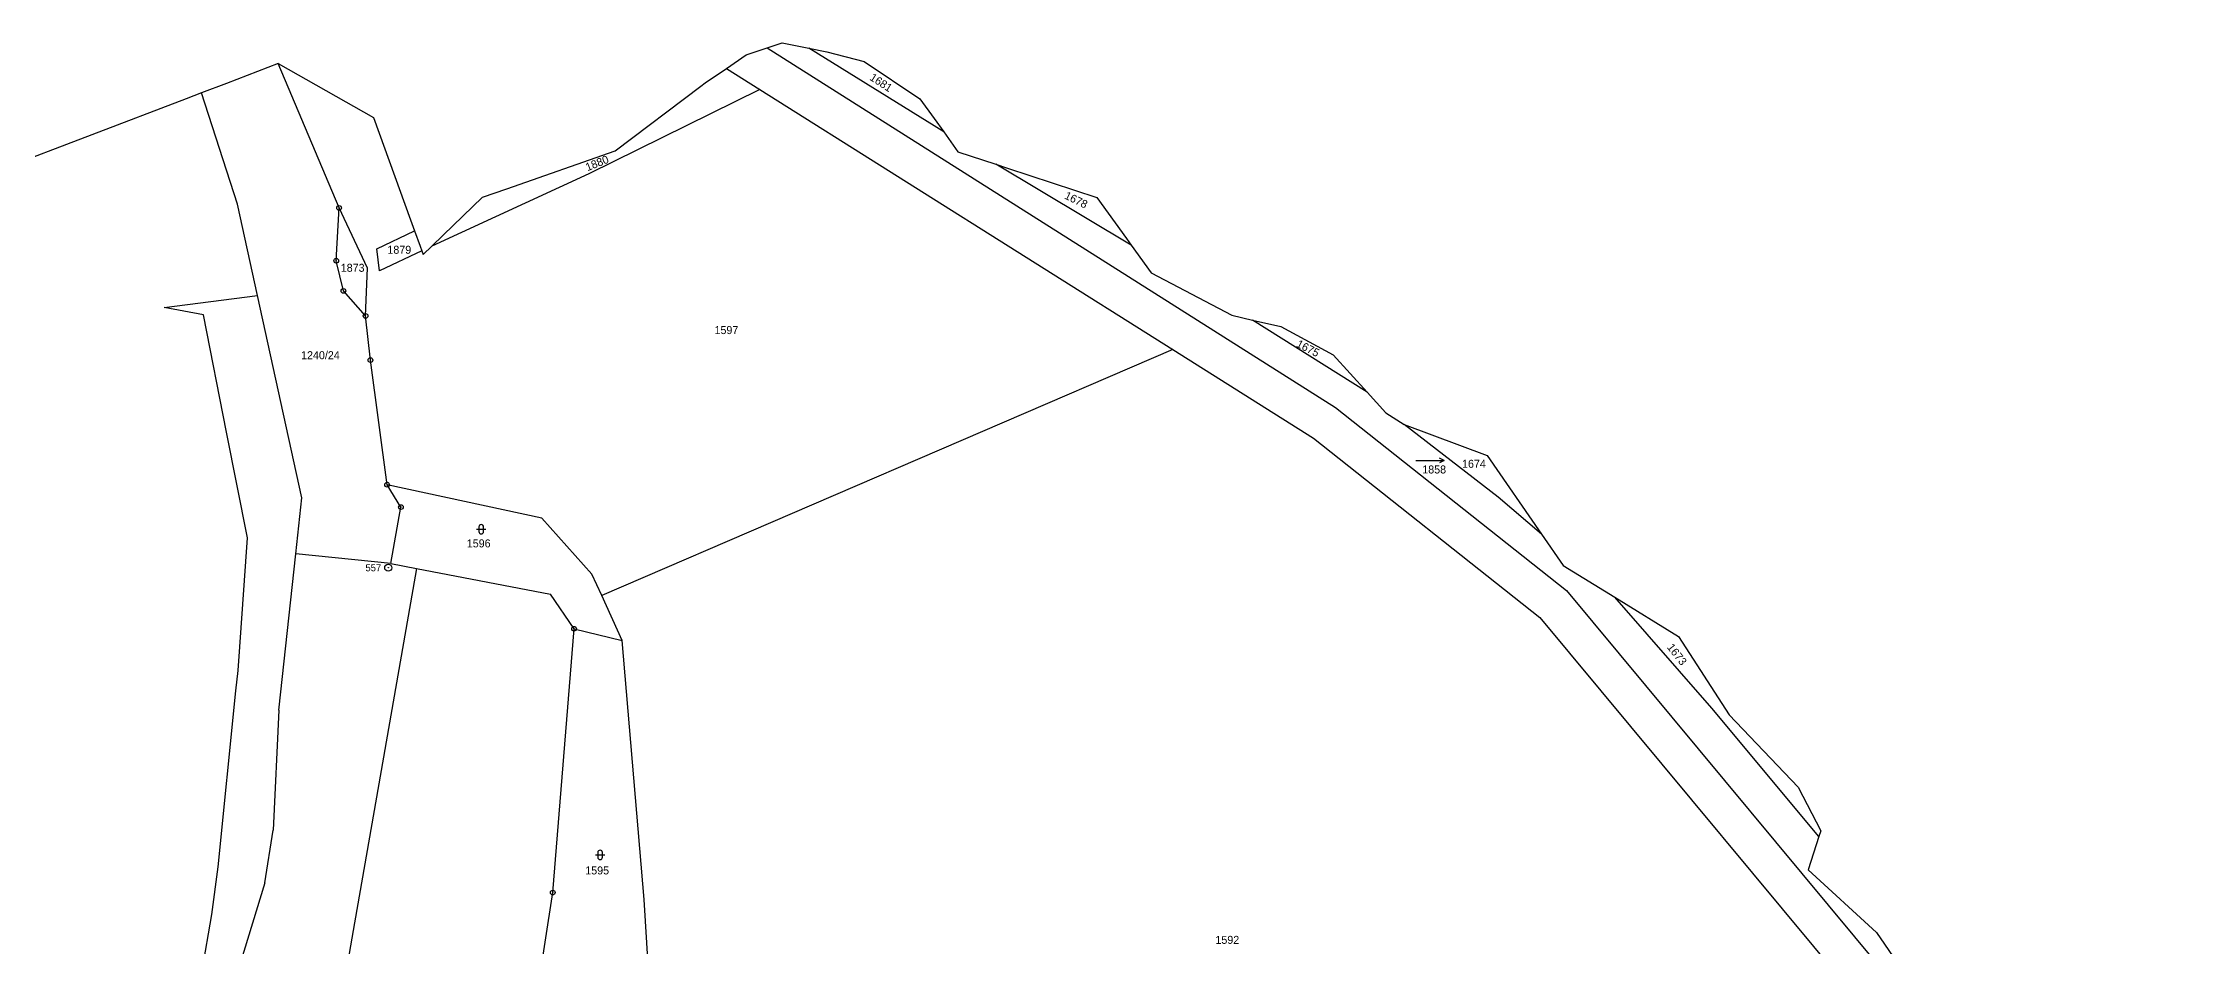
# Model space of a CAD drawing. Extents: x -820725 to -814908, y -1038210 to -1035296.
# Drawn here: x -818370.9 to -817915.5, y -1036283 to -1036091 of the extents above; entities that cross this region are included whole.
import ezdxf
from ezdxf.enums import TextEntityAlignment as Align

# ---------------------------------------------------------------- set-up
doc = ezdxf.new("R2010")
doc.units = 0
doc.header["$MEASUREMENT"] = 0
doc.linetypes.add('0_205_2', pattern=[0])
for name, color, linetype in [('101', 1, 'CONTINUOUS'), ('1016', 1, 'CONTINUOUS'), ('105', 1, 'CONTINUOUS'), ('18', 1, 'CONTINUOUS'), ('20500', 1, 'CONTINUOUS'), ('20502', 1, 'CONTINUOUS'), ('21900', 1, 'CONTINUOUS'), ('316', 1, 'CONTINUOUS'), ('802', 1, 'CONTINUOUS')]:
    doc.layers.add(name, color=color, linetype=linetype)

# ---------------------------------------------------------------- blocks, each defined once
blk = doc.blocks.new('3_16$4')
at = {"layer": '316', "color": 255, "linetype": 'Continuous'}
for p, q in [((-1, 1), (1, 1)), ((-0.5, 1.5), (-0.5, 0.5)), ((0.5, 0.5), (0.5, 1.5))]:
    blk.add_line(p, q, dxfattribs=at)
for centre, start, end in [((0, 1.5), 0, 180), ((0, 0.5), 180, 359.9879)]:
    blk.add_arc(centre, 0.5, start, end, dxfattribs=at)
blk = doc.blocks.new('8_02$6')
at = {"layer": '802', "color": 255, "linetype": 'Continuous'}
for p, q in [((3.02, -0.01), (2.04, 0.49)), ((-2.98, -0.01), (3.02, -0.01)), ((3.02, -0.01), (2.04, -0.51))]:
    blk.add_line(p, q, dxfattribs=at)
blk = doc.blocks.new('1_01$12')
at = {"layer": '101', "color": 3, "linetype": 'Continuous'}
for radius in [0.75, 0.03]:
    blk.add_circle((0, 0), radius, dxfattribs=at)
blk = doc.blocks.new('1_05$13')
at = {"layer": '105', "color": 3, "linetype": 'Continuous'}
for radius in [0.5, 0.0303]:
    blk.add_circle((0, 0), radius, dxfattribs=at)

msp = doc.modelspace()

# ---------------------------------------------------------------- linework, layer by layer
at = {"layer": '20500', "color": 3, "linetype": 'Continuous'}
for p, q in [((-818320.89, -1036095.4), (-818331.88, -1036099.59)), ((-818337.19, -1036101.62), (-818340.44, -1036102.86)), ((-818331.88, -1036099.59), (-818337.19, -1036101.62))]:
    msp.add_line(p, q, dxfattribs=at)
at = {"layer": '20502', "color": 3, "linetype": '0_205_2'}
for p, q in [((-818225.6, -1036096.41), (-818221.4, -1036093.52)), ((-818221.4, -1036093.52), (-818216.95, -1036092.03)), ((-818216.95, -1036092.03), (-818213.8, -1036090.98)), ((-818213.8, -1036090.98), (-818208.15, -1036092.11)), ((-818208.15, -1036092.11), (-818204.3, -1036092.88)), ((-818204.3, -1036092.88), (-818196.38, -1036094.94)), ((-818320.89, -1036095.4), (-818300.64, -1036106.82)), ((-818230.11, -1036099.51), (-818225.6, -1036096.41)), ((-818196.38, -1036094.94), (-818184.51, -1036102.86)), ((-818340.44, -1036102.86), (-818381.63, -1036118.58)), ((-818249.27, -1036113.95), (-818231.06, -1036100.17)), ((-818231.06, -1036100.17), (-818230.11, -1036099.51)), ((-818184.51, -1036102.86), (-818181.47, -1036107.09)), ((-818300.64, -1036106.82), (-818292.72, -1036128.6)), ((-818181.47, -1036107.09), (-818179.44, -1036109.92)), ((-818179.44, -1036109.92), (-818176.43, -1036114.11)), ((-818272.3, -1036121.98), (-818249.27, -1036113.95)), ((-818176.43, -1036114.11), (-818168.38, -1036116.78)), ((-818168.38, -1036116.78), (-818165.89, -1036117.6)), ((-818277.45, -1036123.77), (-818272.3, -1036121.98)), ((-818165.89, -1036117.6), (-818146.92, -1036123.86)), ((-818285.81, -1036131.88), (-818277.45, -1036123.77)), ((-818146.92, -1036123.86), (-818140.62, -1036132.59)), ((-818292.72, -1036128.6), (-818291.87, -1036130.93)), ((-818291.87, -1036130.93), (-818290.68, -1036134.2)), ((-818290.68, -1036134.2), (-818290.31, -1036135.21)), ((-818290.31, -1036135.21), (-818290.03, -1036135.97)), ((-818290.03, -1036135.97), (-818288.23, -1036134.22)), ((-818288.23, -1036134.22), (-818285.81, -1036131.88)), ((-818140.62, -1036132.59), (-818139.61, -1036133.99)), ((-818139.61, -1036133.99), (-818135.37, -1036139.86)), ((-818135.37, -1036139.86), (-818118.26, -1036148.89)), ((-818118.26, -1036148.89), (-818113.86, -1036149.89)), ((-818113.86, -1036149.89), (-818107.81, -1036151.27)), ((-818107.81, -1036151.27), (-818096.73, -1036157.29)), ((-818096.73, -1036157.29), (-818089.49, -1036165.24)), ((-818089.49, -1036165.24), (-818085.52, -1036169.6)), ((-818085.52, -1036169.6), (-818081.61, -1036172.09)), ((-818081.61, -1036172.09), (-818064.01, -1036178.7)), ((-818064.01, -1036178.7), (-818052.48, -1036195.4)), ((-818052.48, -1036195.4), (-818047.87, -1036202.08)), ((-818047.87, -1036202.08), (-818036.88, -1036208.82)), ((-818036.88, -1036208.82), (-818023.32, -1036217.13)), ((-818023.32, -1036217.13), (-818012.6, -1036233.81)), ((-818012.6, -1036233.81), (-817997.88, -1036249.17)), ((-817997.88, -1036249.17), (-817993.13, -1036258.43)), ((-817993.13, -1036258.43), (-817993.54, -1036259.7)), ((-817993.54, -1036259.7), (-817995.82, -1036266.76)), ((-817995.82, -1036266.76), (-817981.25, -1036280.06)), ((-817981.25, -1036280.06), (-817964.66, -1036304.31))]:
    msp.add_line(p, q, dxfattribs=at)
at = {"layer": '21900', "color": 3, "linetype": 'Continuous'}
for p, q in [((-818179.44, -1036109.92), (-818208.15, -1036092.11)), ((-818307.92, -1036126.07), (-818320.89, -1036095.4)), ((-818225.6, -1036096.41), (-818218.51, -1036100.88)), ((-818329.49, -1036125.29), (-818337.19, -1036101.62)), ((-818218.51, -1036100.88), (-818130.77, -1036156.15)), ((-818139.61, -1036133.99), (-818168.38, -1036116.78)), ((-818325.23, -1036144.71), (-818329.49, -1036125.29)), ((-818308.54, -1036137.29), (-818307.92, -1036126.07)), ((-818306.99, -1036143.71), (-818308.54, -1036137.29)), ((-818345.09, -1036147.23), (-818325.23, -1036144.71)), ((-818315.81, -1036187.68), (-818325.23, -1036144.71)), ((-818302.31, -1036149.01), (-818306.99, -1036143.71)), ((-818336.75, -1036148.76), (-818345.09, -1036147.23)), ((-818331.84, -1036173.72), (-818336.75, -1036148.76)), ((-818301.25, -1036158.41), (-818302.31, -1036149.01)), ((-818089.49, -1036165.24), (-818113.86, -1036149.89)), ((-818297.71, -1036184.89), (-818301.25, -1036158.41)), ((-818130.77, -1036156.15), (-818252.13, -1036208.48)), ((-818327.41, -1036196.2), (-818331.84, -1036173.72)), ((-818294.79, -1036189.64), (-818297.71, -1036184.89)), ((-818317.1, -1036199.56), (-818315.81, -1036187.68)), ((-818296.96, -1036201.66), (-818294.79, -1036189.64)), ((-818329.34, -1036224.38), (-818327.41, -1036196.2)), ((-818320.71, -1036232.83), (-818317.1, -1036199.56)), ((-818296.96, -1036201.66), (-818317.1, -1036199.56)), ((-818291.45, -1036202.72), (-818304.96, -1036279.67)), ((-818296.96, -1036201.66), (-818291.45, -1036202.72)), ((-818291.45, -1036202.72), (-818263.02, -1036208.17)), ((-818258, -1036215.5), (-818263.02, -1036208.17)), ((-818247.81, -1036217.98), (-818252.13, -1036208.48)), ((-818262.53, -1036271.58), (-818258, -1036215.5)), ((-818258, -1036215.5), (-818247.81, -1036217.98)), ((-818329.86, -1036228.69), (-818329.34, -1036224.38)), ((-818333.63, -1036266.14), (-818329.86, -1036228.69)), ((-818320.71, -1036232.83), (-818321.95, -1036258.31)), ((-818323.67, -1036269.52), (-818321.95, -1036258.31)), ((-818334.99, -1036276.28), (-818333.63, -1036266.14)), ((-818323.67, -1036269.52), (-818365.95, -1036406.44)), ((-818267.61, -1036304.69), (-818262.53, -1036271.58)), ((-818336.99, -1036288.17), (-818334.99, -1036276.28)), ((-818304.96, -1036279.67), (-818315.8, -1036342.39))]:
    msp.add_line(p, q, dxfattribs=at)
for points in [[(-818216.95, -1036092.03), (-818096.23, -1036168.46), (-818047.15, -1036207.39), (-817969.17, -1036301.2), (-817954.83, -1036319.09)], [(-818218.51, -1036100.88), (-818254.89, -1036118.84), (-818288.23, -1036134.22)], [(-818302.31, -1036149.01), (-818301.86, -1036138.89), (-818307.92, -1036126.07)], [(-818290.31, -1036135.21), (-818299.33, -1036139.41), (-818299.89, -1036134.76), (-818291.87, -1036130.93)], [(-818130.77, -1036156.15), (-818100.87, -1036174.99), (-818052.77, -1036213.14), (-817975.38, -1036306.24), (-817960.85, -1036324.37), (-817947.4, -1036338.44), (-817925.59, -1036360.18), (-817915.48, -1036369.99)], [(-818052.48, -1036195.4), (-818061.65, -1036187.56), (-818081.61, -1036172.09)], [(-818252.13, -1036208.48), (-818254.2, -1036203.91), (-818264.82, -1036192.01), (-818297.71, -1036184.89)], [(-817993.54, -1036259.7), (-818016.29, -1036232.4), (-818036.88, -1036208.82)], [(-818235.02, -1036311.55), (-818241.48, -1036299.54), (-818243.1, -1036273.07), (-818247.81, -1036217.98)]]:
    msp.add_lwpolyline(points, dxfattribs=at)

# ---------------------------------------------------------------- block references
at = {"layer": '101', "color": 0, "linetype": 'ByBlock'}
msp.add_blockref('1_01$12', (-818297.48, -1036202.54), dxfattribs=at)
at = {"layer": '105', "color": 0, "linetype": 'ByBlock'}
for p in [(-818307.92, -1036126.07), (-818308.54, -1036137.29), (-818306.99, -1036143.71), (-818302.31, -1036149.01), (-818301.25, -1036158.41), (-818297.71, -1036184.89), (-818294.79, -1036189.64), (-818258, -1036215.5), (-818262.53, -1036271.58)]:
    msp.add_blockref('1_05$13', p, dxfattribs=at)
at = {"layer": '316', "color": 0, "linetype": 'ByBlock'}
for p in [(-818277.72, -1036195.37), (-818252.46, -1036264.57)]:
    msp.add_blockref('3_16$4', p, dxfattribs=at)
at = {"layer": '802', "color": 0, "linetype": 'ByBlock'}
msp.add_blockref('8_02$6', (-818076.14, -1036179.74), dxfattribs=at)

# ---------------------------------------------------------------- texts
at = {"layer": '1016', "color": 174, "linetype": 'Continuous'}
msp.add_text('557', height=1.5, dxfattribs=at).set_placement((-818298.98, -1036202.54), align=Align.MIDDLE_RIGHT)
at = {"layer": '18', "color": 255, "linetype": 'Continuous'}
for s, rotation, p in [('1681', 327, (-818192.76, -1036099.41)), ('1880', 22, (-818253.12, -1036116.54)), ('1678', 334, (-818151.32, -1036124.36)), ('1675', 333, (-818102.06, -1036155.9)), ('1673', 308, (-818023.65, -1036220.95))]:
    msp.add_text(s, height=1.7, rotation=rotation, dxfattribs=at).set_placement(p, align=Align.MIDDLE_CENTER)
for s, p in [('1879', (-818295.13, -1036134.96)), ('1873', (-818305.04, -1036138.79)), ('1597', (-818225.63, -1036152.03)), ('1858', (-818075.25, -1036181.66)), ('1674', (-818066.8, -1036180.45)), ('1596', (-818278.26, -1036197.37)), ('1595', (-818253.09, -1036266.88)), ('1592', (-818119.2, -1036281.64))]:
    msp.add_text(s, height=1.7, dxfattribs=at).set_placement(p, align=Align.MIDDLE_CENTER)
msp.add_text('1240/24', height=1.7, dxfattribs=at).set_placement((-818311.89, -1036158.73), align=Align.BOTTOM_CENTER)

doc.saveas('drawing.dxf')
